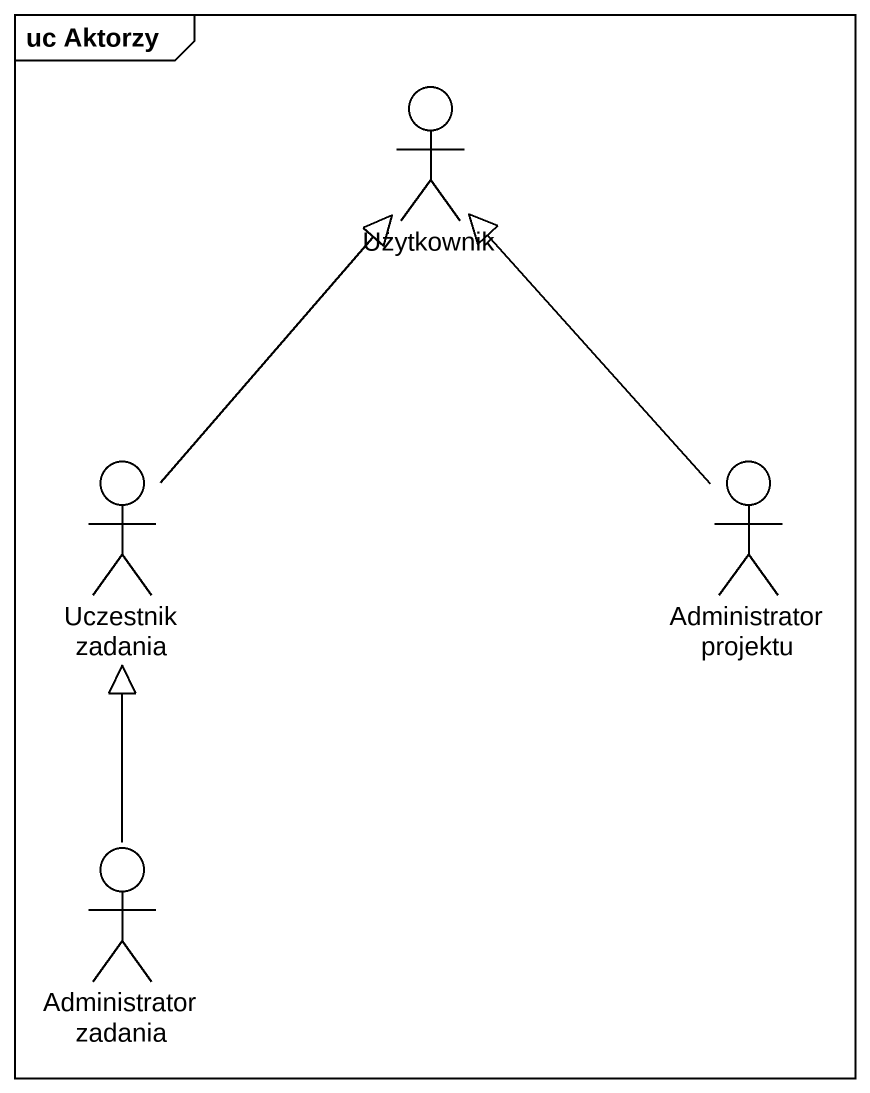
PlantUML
@startuml
mainframe uc Aktorzy
actor Użytkownik
actor "Uczestnik zadania" as Uczestnik_zadania
actor "Administrator projektu" as Administrator_projektu
actor "Administrator zadania" as Administrator_zadania
Uczestnik_zadania -up-|> Użytkownik
Administrator_projektu -up-|> Użytkownik
Administrator_zadania -up-|> Uczestnik_zadania
@enduml
